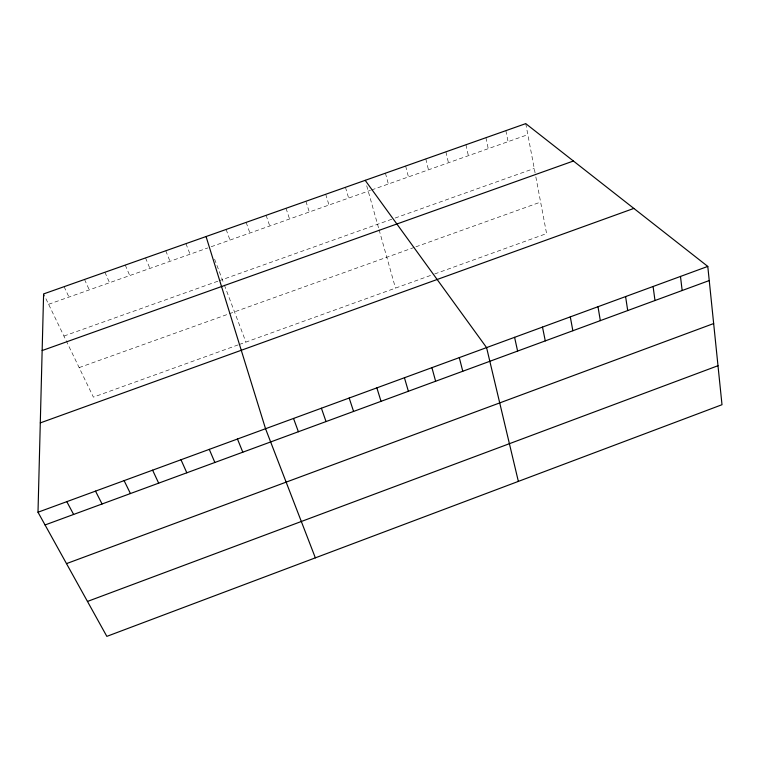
<?xml version="1.0" encoding="UTF-8"?>
<svg xmlns="http://www.w3.org/2000/svg" width="760" height="760" viewBox="0 0 760 760"><rect width="100%" height="100%" fill="white"/><g stroke="black" fill="none" stroke-linecap="round" stroke-linejoin="round"><path stroke-width="0.57" stroke-dasharray="3.8 2.85" d="M238.136 344.897L93.394 397.138L43.605 293.92M239.248 344.498L433.542 274.37M434.663 273.97L546.592 233.567L535.315 174.116M79.154 367.602L228.095 314.184M229.159 313.794L414.808 247.209M415.881 246.819L540.616 202.075M63.925 336.053L217.968 281.172M219.051 280.782L394.012 218.434M395.115 218.044L534.242 168.464M48.602 304.285L207.841 247.922M211.166 246.734L370.462 190.351M371.573 189.962L527.839 134.653M64.096 286.681L68.97 297.074M84.531 279.462L89.281 289.883M104.918 272.26L109.544 282.71M125.257 265.078L129.751 275.557M145.53 257.916L149.9 268.423M165.766 250.772L170.012 261.307M185.934 243.647L190.057 254.21M214.595 259.151L223.962 283.955M224.371 285.038L245.917 342.085M226.129 229.453L230.005 240.065M246.145 222.385L249.907 233.025M266.114 215.327L269.752 226.005M286.035 208.297L289.55 218.994M305.9 201.276L309.291 212.002M325.707 194.284L328.985 205.038M345.467 187.302L348.631 198.084M366.7 185.744L378.793 228.732M379.107 229.843L395.485 288.106M385.434 173.185L388.36 184.024M405.64 166.05L408.443 176.909M425.79 158.935L428.469 169.822M445.882 151.839L448.447 162.754M465.927 144.761L468.369 155.695M485.925 137.693L488.243 148.666M505.856 130.654L508.069 141.645M525.749 123.633L535.106 172.986"/><path stroke-width="1.14" d="M38 512.231L43.605 293.92L525.749 123.633L707.788 266.418L722 404.709L106.837 636.367L38 512.231L707.788 266.418M87.466 601.445L717.991 365.712M66.49 563.616L713.659 323.551M45.058 524.961L709.241 280.554M40.289 422.902L633.85 208.42M42.151 350.55L573.41 161.016M365.18 180.339L486.581 347.605L518.358 481.403M66.813 501.657L73.615 514.453M95.513 491.122L102.068 503.984M124.108 480.633L130.425 493.553M152.608 470.174L158.669 483.151M180.994 459.752L186.817 472.796M209.285 449.369L214.861 462.479M237.462 439.023L242.81 452.19M315.352 557.85L265.544 428.726L206.064 236.541M293.531 418.456L298.395 431.737M321.404 408.224L326.03 421.572M349.182 398.031L353.58 411.435M376.865 387.875L381.026 401.337M404.434 377.748L408.376 391.267M431.917 367.669L435.623 381.244M459.296 357.618L462.773 371.25M514.586 337.326L517.607 351.072M542.488 327.085L545.281 340.888M570.294 316.882L572.859 330.742M597.996 306.717L600.333 320.635M625.594 296.59L627.712 310.565M653.087 286.491L654.987 300.523M680.485 276.44L682.157 290.519"/></g></svg>
